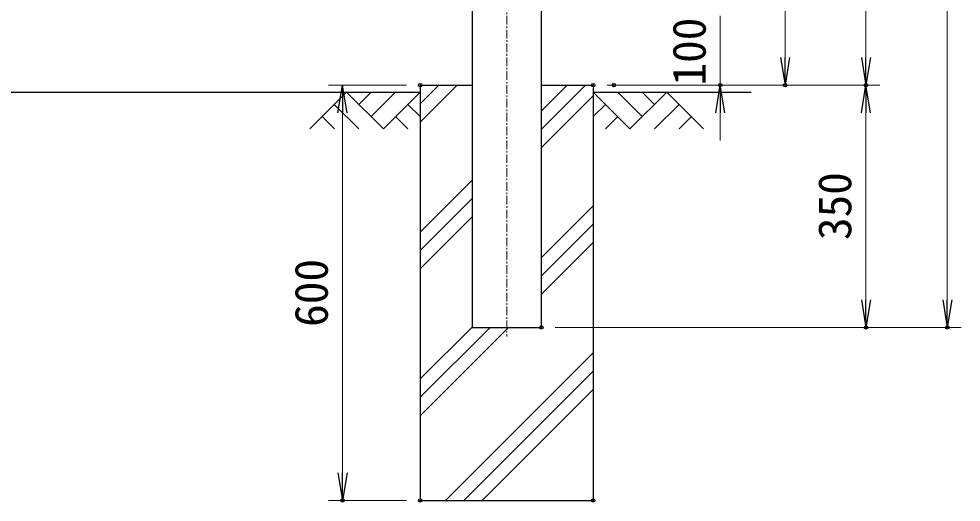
# Model space of a CAD drawing. Units: millimetres, scale not verified. Extents: x -4200 to 4200, y -2970 to 2970.
# Drawn here: x -2074 to -712, y -1025 to -327 of the extents above; entities that cross this region are included whole.
import ezdxf
from ezdxf.enums import TextEntityAlignment as Align

# ---------------------------------------------------------------- set-up
doc = ezdxf.new("R2010")
doc.units = ezdxf.units.MM
doc.header["$LTSCALE"] = 10
doc.header["$PDMODE"] = 32
doc.header["$PDSIZE"] = 5
doc.linetypes.add('USER1', pattern=[2, 1.25, -0.25, 0.25, -0.25])
for name, color, linetype, lineweight in [('0-2_D-STR1', 1, 'Continuous', 25), ('0-3_D-BGD', 7, 'Continuous', 25), ('0-4_D-STR-DIM', 7, 'Continuous', 13), ('0-7_D-BMK', 2, 'USER1', 13), ('0-8_D-STR4', 7, 'Continuous', 25), ('0-A_D-DCR-HCH', 7, 'Continuous', 13)]:
    doc.layers.add(name, color=color, linetype=linetype, lineweight=lineweight)
doc.layers.add('0-5_0', color=7, linetype='Continuous')
doc.layers.add('0-6_DEFPOINTS', color=7, linetype='Continuous')
doc.styles.add('ＭＳ ゴシック', font='')
doc.styles.get('ＭＳ ゴシック').set_extended_font_data('MS Gothic')

# ---------------------------------------------------------------- blocks, each defined once
blk = doc.blocks.new('_Open')
at = {"layer": '0-5_0'}
blk.add_line((-10, 1.667), (0, 0), dxfattribs=at)
blk.add_lwpolyline([(-10, -1.667), (0, 0), (-10, 0)], dxfattribs=at)

msp = doc.modelspace()

# ---------------------------------------------------------------- linework, layer by layer
at = {"layer": '0-2_D-STR1'}
for p, q in [((-1418.74, 784.42), (-1418.74, -772.58)), ((-1318.74, 784.42), (-1318.74, -772.58)), ((-1418.74, -772.58), (-1318.74, -772.58))]:
    msp.add_line(p, q, dxfattribs=at)
at = {"layer": '0-3_D-BGD'}
for p, q in [((-2353.74, -432.58), (-1493.74, -432.58)), ((-1243.74, -432.58), (-1015.61, -432.58))]:
    msp.add_line(p, q, dxfattribs=at)
at = {"layer": '0-4_D-STR-DIM'}
for p, q in [((-849.46, 757.42), (-849.46, -382.58)), ((-731.9, 757.42), (-731.9, -732.58)), ((-966.48, 737.42), (-966.48, -382.58)), ((-1059.99, -322.58), (-1059.99, -422.58)), ((-1513.74, -422.58), (-1626.05, -422.58)), ((-1223.74, -422.58), (-946.48, -422.58)), ((-1223.74, -422.58), (-829.46, -422.58)), ((-1223.74, -422.58), (-1039.99, -422.58)), ((-1193.74, -422.58), (-829.46, -422.58)), ((-1606.05, -462.58), (-1606.05, -982.58)), ((-1059.99, -462.58), (-1059.99, -502.58)), ((-849.46, -462.58), (-849.46, -732.58)), ((-1298.74, -772.58), (-711.9, -772.58)), ((-1298.74, -772.58), (-829.46, -772.58)), ((-1513.74, -1022.58), (-1626.05, -1022.58))]:
    msp.add_line(p, q, dxfattribs=at)
at = {"layer": '0-6_DEFPOINTS'}
for p in [(-1493.74, -422.58), (-1243.74, -422.58), (-1213.74, -422.58), (-1059.99, -422.58), (-966.48, -422.58), (-849.46, -422.58), (-1318.74, -772.58), (-849.46, -772.58), (-731.9, -772.58), (-1606.05, -1022.58), (-1493.74, -1022.58), (-1493.74, -1022.58), (-1243.74, -1022.58)]:
    msp.add_point(p, dxfattribs=at)
at = {"layer": '0-7_D-BMK'}
msp.add_line((-1368.74, 797.42), (-1368.74, -785.58), dxfattribs=at)
at = {"layer": '0-8_D-STR4'}
for p, q in [((-1493.74, -422.58), (-1493.74, -1022.58)), ((-1493.74, -422.58), (-1418.74, -422.58)), ((-1318.74, -422.58), (-1243.74, -422.58)), ((-1243.74, -422.58), (-1243.74, -1022.58)), ((-1493.74, -1022.58), (-1243.74, -1022.58))]:
    msp.add_line(p, q, dxfattribs=at)
at = {"layer": '0-A_D-DCR-HCH'}
for p, q in [((-1600.17, -432.58), (-1653.38, -485.79)), ((-1600.17, -432.58), (-1546.95, -485.79)), ((-1582.52, -450.41), (-1564.69, -432.58)), ((-1564.69, -468.06), (-1529.22, -432.58)), ((-1546.95, -485.79), (-1493.74, -432.58)), ((-1493.74, -475.87), (-1440.45, -422.58)), ((-1493.74, -449.36), (-1466.97, -422.58)), ((-1493.74, -422.84), (-1493.48, -422.58)), ((-1318.74, -486.49), (-1254.84, -422.58)), ((-1318.74, -459.97), (-1281.35, -422.58)), ((-1190.53, -485.79), (-1243.74, -432.58)), ((-1172.79, -468.06), (-1208.27, -432.58)), ((-1137.32, -432.58), (-1190.53, -485.79)), ((-1154.96, -450.41), (-1172.79, -432.58)), ((-1137.32, -432.58), (-1084.11, -485.79)), ((-1318.74, -513.01), (-1243.74, -438.01)), ((-1617.9, -450.32), (-1582.27, -485.79)), ((-1511.48, -450.32), (-1493.74, -467.98)), ((-1226.01, -450.32), (-1243.74, -467.98)), ((-1119.58, -450.32), (-1155.22, -485.79)), ((-1635.64, -468.06), (-1617.82, -485.79)), ((-1529.22, -468.06), (-1511.4, -485.79)), ((-1208.27, -468.06), (-1226.09, -485.79)), ((-1101.84, -468.06), (-1119.66, -485.79)), ((-1493.74, -634.97), (-1418.74, -559.97)), ((-1493.74, -661.49), (-1418.74, -586.49)), ((-1318.74, -672.11), (-1243.74, -597.11)), ((-1493.74, -688.01), (-1418.74, -613.01)), ((-1318.74, -698.62), (-1243.74, -623.62)), ((-1318.74, -725.14), (-1243.74, -650.14)), ((-1493.74, -847.11), (-1418.74, -772.11)), ((-1493.74, -900.14), (-1366.19, -772.58)), ((-1493.74, -873.62), (-1392.7, -772.58)), ((-1457.09, -1022.58), (-1243.74, -809.24)), ((-1430.57, -1022.58), (-1243.74, -835.75)), ((-1404.05, -1022.58), (-1243.74, -862.27)), ((-1244.96, -1022.58), (-1243.74, -1021.37))]:
    msp.add_line(p, q, dxfattribs=at)

# ---------------------------------------------------------------- block references
at = {"layer": '0-4_D-STR-DIM', "xscale": 4, "yscale": 4}
for p, rotation in [((-966.48, -422.58), 270), ((-849.46, -422.58), 270), ((-1606.05, -422.58), 90), ((-1059.99, -422.58), 90), ((-849.46, -422.58), 90), ((-849.46, -772.58), 270), ((-731.9, -772.58), 270), ((-1606.05, -1022.58), 270)]:
    msp.add_blockref('_Open', p, dxfattribs=dict(at, rotation=rotation))

# ---------------------------------------------------------------- texts
at = {"layer": '0-4_D-STR-DIM', "style": 'ＭＳ ゴシック'}
for s, p in [('100', (-1066.64, -423.23)), ('350', (-856.21, -646.46)), ('600', (-1612.8, -771.83))]:
    msp.add_text(s, height=48.09, rotation=90, dxfattribs=at).set_placement(p, align=Align.BOTTOM_LEFT)

doc.saveas('drawing.dxf')
